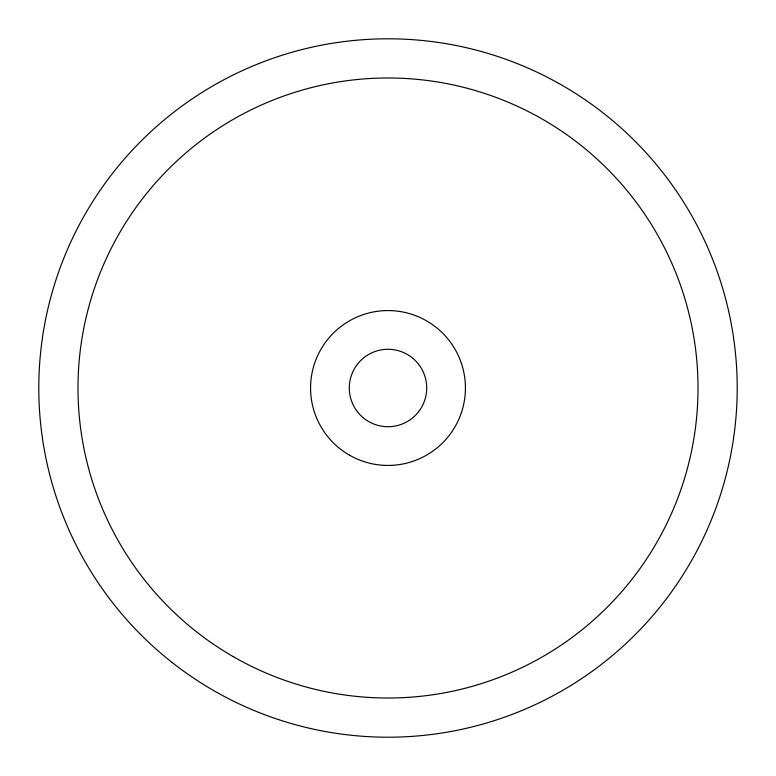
<?xml version="1.0" encoding="UTF-8"?>
<svg xmlns="http://www.w3.org/2000/svg" width="776" height="776" viewBox="0 0 776 776"><rect width="100%" height="100%" fill="white"/><g stroke="black" fill="none" stroke-linecap="round" stroke-linejoin="round"><path stroke-width="1.16" d="M172.136 662.491A349.2 349.2 0 0 0 733.65 437.693A349.2 349.2 0 0 0 258.214 63.816A349.2 349.2 0 0 0 172.136 662.491M232.994 656.486A310.022 310.022 0 0 0 698.022 388A310.022 310.022 0 0 0 232.994 119.514A310.022 310.022 0 0 0 232.994 656.486M368.639 421.523A38.713 38.713 0 0 0 426.713 388A38.713 38.713 0 0 0 368.639 354.477A38.713 38.713 0 0 0 368.639 421.523M349.287 455.056A77.425 77.425 0 0 0 465.425 388A77.425 77.425 0 0 0 349.287 320.944A77.425 77.425 0 0 0 349.287 455.056"/></g></svg>
